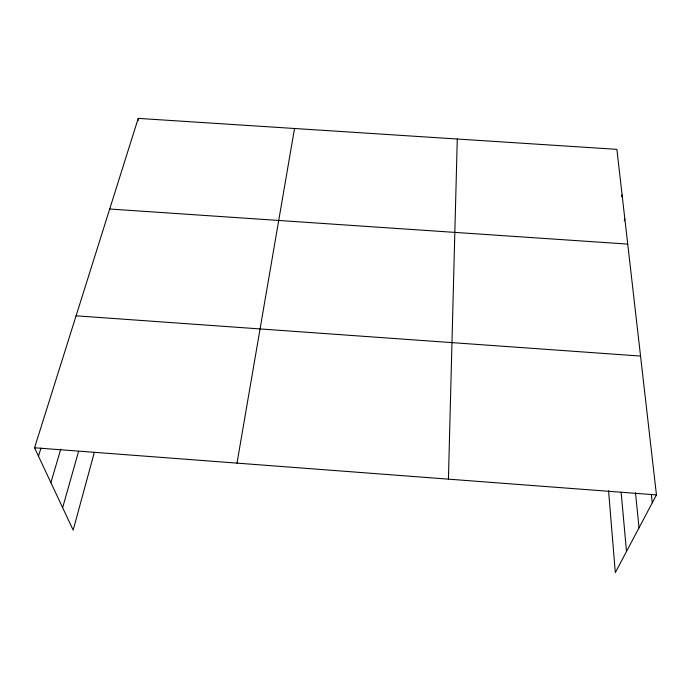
<?xml version="1.0" encoding="UTF-8"?>
<svg xmlns="http://www.w3.org/2000/svg" width="691" height="691" viewBox="0 0 691 691"><rect width="100%" height="100%" fill="white"/><g stroke="black" fill="none" stroke-linecap="round" stroke-linejoin="round"><path stroke-width="1.04" d="M448.416 479.148L457.269 139.021M236.996 463.125L294.53 128.491M94.33 452.389L73.168 530.118L34.55 447.785L138.226 118.386L616.882 149.342L656.45 494.911L615.31 572.614L608.564 490.783M62.639 507.669L78.61 451.309M50.884 482.603L60.765 449.228M38.471 456.138L40.968 448.096M621.494 196.719L622.09 194.827M624.241 220.844L624.854 218.961M109.696 209.019L627.73 244.096M76.088 315.813L640.548 356.072M34.55 447.785L656.45 494.911M138.226 118.386L138.623 120.329M651.328 494.35L652.261 502.815M635.504 492.769L639.028 527.82M621.114 492.122L626.504 551.47"/></g></svg>
